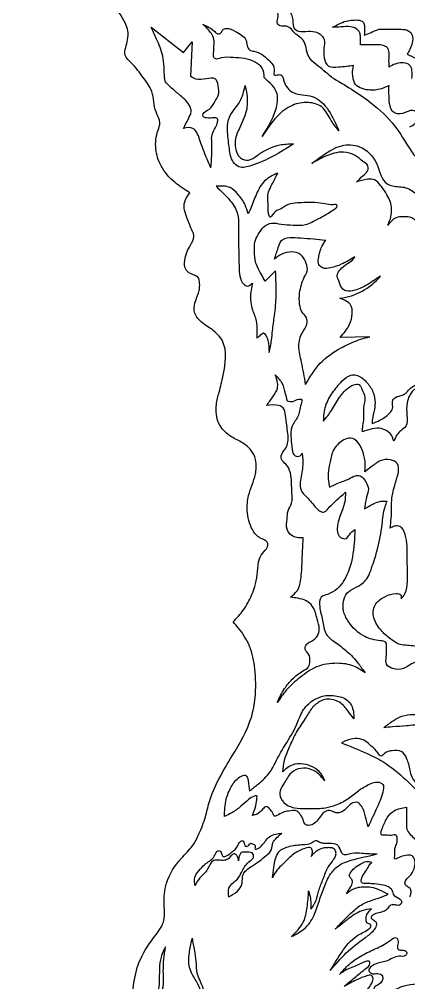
# Model space of a CAD drawing. Header units: feet. Extents: x 5.6 to 15.8, y -20.6 to -3.4.
# Drawn here: x 5.59 to 8.28, y -17.06 to -10.42 of the extents above; entities that cross this region are included whole.
import ezdxf

# ---------------------------------------------------------------- set-up
doc = ezdxf.new("R2010")
doc.units = ezdxf.units.FT
doc.header["$MEASUREMENT"] = 0

msp = doc.modelspace()

# ---------------------------------------------------------------- linework, layer by layer
for points in [[(6.5013, -10.4709), (6.7252, -10.6465), (6.7843, -10.5724), (6.7723, -10.8095)], [(7.3608, -12.1527), (7.2884, -12.2231)], [(8.0107, -12.6059), (7.8065, -12.6109)]]:
    msp.add_lwpolyline(points)
msp.add_arc((7.7534, -11.9133), 0.4304, 276.8081, 320.36666)
for points, knots in [([(6.4463, -10.8189), (6.4215, -10.7839), (6.3842, -10.7312), (6.3119, -10.6724), (6.3259, -10.6096), (6.3421, -10.5568), (6.3456, -10.4986), (6.3086, -10.402), (6.2424, -10.3183), (6.1605, -10.2475), (6.1576, -10.1871), (6.1244, -10.1612), (6.0938, -10.1208), (6.1194, -10.1021), (6.1052, -10.0737), (6.075, -10.071), (6.0541, -10.0353), (6.0778, -10.0143), (6.1069, -10.0215), (6.0894, -10.0044), (6.0776, -9.9893), (6.0522, -9.9696), (6.0427, -9.9221), (6.1086, -9.9311), (6.0201, -9.9111), (6.0084, -9.8803), (5.9944, -9.8568), (6.02, -9.8393), (6.0365, -9.8392), (6.0665, -9.8421), (6.0274, -9.8201), (6.0081, -9.8032), (5.9733, -9.773), (5.9611, -9.7364), (5.9795, -9.7064), (5.9997, -9.7051), (6.0202, -9.7133), (5.9873, -9.694), (5.9668, -9.6854), (5.9303, -9.6595), (5.9067, -9.6137), (5.9164, -9.5415), (5.8915, -9.4379), (5.8804, -9.306), (5.8166, -9.1841), (5.7809, -9.0403), (5.7178, -8.8813), (5.6646, -8.6889), (5.634, -8.4927), (5.5861, -8.3), (5.5995, -8.1335), (5.5943, -7.9784), (5.6387, -7.9033), (5.6628, -7.8625)], [0, 0, 0, 0, 0.131686, 0.198105, 0.25162, 0.306594, 0.36883, 0.420365, 0.612594, 0.689664, 0.727752, 0.779363, 0.822557, 0.837375, 0.8594, 0.895252, 0.925069, 0.957978, 0.971322, 0.98081, 1.009123, 1.040628, 1.079144, 1.101432, 1.167076, 1.188574, 1.213235, 1.232157, 1.264296, 1.276175, 1.294731, 1.343571, 1.387307, 1.421727, 1.451822, 1.475663, 1.482717, 1.502102, 1.534027, 1.581625, 1.620437, 1.685115, 1.791528, 1.939592, 2.077024, 2.198299, 2.382856, 2.589756, 2.795119, 2.979618, 3.179423, 3.295745, 3.434776, 3.434776, 3.434776, 3.434776]), ([(7.746, -10.8152), (7.7122, -10.7864), (7.6605, -10.7423), (7.5839, -10.6831), (7.5741, -10.6167), (7.5554, -10.5523), (7.4908, -10.5226), (7.4535, -10.4529), (7.3932, -10.4713), (7.3644, -10.4357), (7.3858, -10.3954), (7.3691, -10.3434), (7.3318, -10.3144), (7.3067, -10.3006), (7.2979, -10.2957)], [0, 0, 0, 0, 0.1353405, 0.2066562, 0.2761867, 0.3304832, 0.3971218, 0.4804773, 0.5270645, 0.5543119, 0.5960869, 0.6481729, 0.7038746, 0.7341542, 0.7341542, 0.7341542, 0.7341542]), ([(7.2979, -10.2957), (7.3173, -10.3017), (7.3496, -10.3116), (7.3958, -10.3049), (7.4378, -10.3238), (7.4684, -10.373), (7.4829, -10.4257), (7.4803, -10.4815), (7.5246, -10.5043), (7.5752, -10.4998), (7.6271, -10.498), (7.6732, -10.5182), (7.7048, -10.5595), (7.6928, -10.619), (7.691, -10.6798), (7.719, -10.7539), (7.7921, -10.745), (7.8474, -10.7413), (7.8818, -10.7358), (7.8981, -10.7332)], [0, 0, 0, 0, 0.0601005, 0.1000192, 0.1364386, 0.1909803, 0.2665331, 0.3028059, 0.3448419, 0.3933703, 0.4576097, 0.4964038, 0.5412542, 0.6008352, 0.6664736, 0.7315227, 0.8005044, 0.8553054, 0.9043226, 0.9043226, 0.9043226, 0.9043226]), ([(7.7535, -10.4718), (7.7677, -10.4647), (7.7986, -10.4493), (7.8437, -10.427), (7.893, -10.4231), (7.9316, -10.4199), (7.9673, -10.4304), (7.977, -10.465), (7.9742, -10.4955), (7.9734, -10.5175), (7.9732, -10.5257)], [0, 0, 0, 0, 0.0477367, 0.1038089, 0.1489597, 0.1936972, 0.222398, 0.2497561, 0.2914096, 0.3158133, 0.3158133, 0.3158133, 0.3158133]), ([(6.5933, -10.8225), (6.5927, -10.7713), (6.5918, -10.6779), (6.5448, -10.5629), (6.5142, -10.4981), (6.5013, -10.4709)], [0, 0, 0, 0, 0.1523027, 0.2774254, 0.3677139, 0.3677139, 0.3677139, 0.3677139]), ([(7.2821, -10.819), (7.2809, -10.7955), (7.2787, -10.7492), (7.2155, -10.7077), (7.1467, -10.6828), (7.0651, -10.6837), (7.0008, -10.6731), (6.9497, -10.6972), (6.9303, -10.6744), (6.9335, -10.6426), (6.9352, -10.6021), (6.939, -10.555), (6.9117, -10.5011), (6.8804, -10.4715), (6.8592, -10.4516)], [0, 0, 0, 0, 0.0665215, 0.1314401, 0.2079791, 0.287548, 0.3699262, 0.4122979, 0.422969, 0.4532245, 0.5014868, 0.5486622, 0.5904429, 0.6772731, 0.6772731, 0.6772731, 0.6772731]), ([(6.8592, -10.4516), (6.8878, -10.4645), (6.9248, -10.4813), (6.9592, -10.5228), (6.9874, -10.5125), (6.9927, -10.4857), (7.036, -10.4739), (7.0899, -10.505), (7.1579, -10.539), (7.1631, -10.5959), (7.1767, -10.6343), (7.2446, -10.6383), (7.3055, -10.6886), (7.3599, -10.7457), (7.344, -10.8077), (7.3785, -10.7965), (7.4036, -10.8005), (7.4101, -10.8158), (7.4133, -10.8233)], [0, 0, 0, 0, 0.0955786, 0.123405, 0.1442428, 0.1697639, 0.1961924, 0.2618712, 0.354839, 0.3951839, 0.4309294, 0.4616724, 0.5812189, 0.6616994, 0.6908632, 0.7170349, 0.7407092, 0.763462, 0.763462, 0.763462, 0.763462]), ([(7.9467, -10.5927), (7.947, -10.5759), (7.9475, -10.5485), (7.9447, -10.5074), (7.918, -10.478), (7.8707, -10.4644), (7.8152, -10.4707), (7.7735, -10.4715), (7.7535, -10.4718)], [0, 0, 0, 0, 0.050797, 0.0826988, 0.1201776, 0.1610094, 0.22609, 0.2861133, 0.2861133, 0.2861133, 0.2861133]), ([(7.9732, -10.5257), (7.9893, -10.5201), (8.0217, -10.509), (8.0611, -10.4857), (8.1082, -10.4832), (8.1604, -10.4857), (8.2203, -10.4852), (8.2779, -10.4886), (8.3114, -10.5295), (8.306, -10.5785), (8.2903, -10.622), (8.2754, -10.647), (8.269, -10.6577)], [0, 0, 0, 0, 0.0511672, 0.1030952, 0.1337499, 0.1906976, 0.2598448, 0.31708, 0.3524747, 0.4051934, 0.4549315, 0.4921862, 0.4921862, 0.4921862, 0.4921862]), ([(8.1461, -10.7465), (8.1447, -10.7268), (8.1416, -10.6838), (8.1502, -10.616), (8.0893, -10.5903), (8.036, -10.5933), (7.9836, -10.5927), (7.9562, -10.5927), (7.9467, -10.5927)], [0, 0, 0, 0, 0.0613492, 0.1343429, 0.1675341, 0.2419312, 0.2958195, 0.3242889, 0.3242889, 0.3242889, 0.3242889]), ([(8.269, -10.6577), (8.2893, -10.6662), (8.3319, -10.6839), (8.3824, -10.7301), (8.3848, -10.791), (8.3674, -10.8179), (8.3592, -10.8306)], [0, 0, 0, 0, 0.066216, 0.1392239, 0.1892771, 0.2340187, 0.2340187, 0.2340187, 0.2340187]), ([(7.8974, -10.8275), (7.8954, -10.8162), (7.8899, -10.7849), (7.8949, -10.7533), (7.8981, -10.7332)], [0, 0, 0, 0, 0.03423457, 0.09485625, 0.09485625, 0.09485625, 0.09485625]), ([(8.3016, -10.8247), (8.3035, -10.8066), (8.3068, -10.7751), (8.2909, -10.726), (8.243, -10.7138), (8.1978, -10.7201), (8.1649, -10.7336), (8.1491, -10.7444), (8.1461, -10.7465)], [0, 0, 0, 0, 0.0548701, 0.0958292, 0.1402144, 0.1872604, 0.2337152, 0.2447103, 0.2447103, 0.2447103, 0.2447103]), ([(6.769, -11.614), (6.7335, -11.5912), (6.656, -11.5416), (6.5657, -11.4399), (6.5251, -11.3082), (6.5368, -11.2065), (6.5733, -11.1216), (6.5163, -11.0375), (6.524, -10.9197), (6.4701, -10.8498), (6.4463, -10.8189)], [0, 0, 0, 0, 0.1266206, 0.2756825, 0.3972194, 0.5274006, 0.5796772, 0.6591075, 0.8024629, 0.9162271, 0.9162271, 0.9162271, 0.9162271]), ([(6.7252, -11.1691), (6.736, -11.147), (6.7545, -11.1096), (6.7843, -11.0561), (6.761, -10.9879), (6.699, -10.9415), (6.6437, -10.8912), (6.602, -10.8566), (6.5956, -10.8314), (6.5933, -10.8225)], [0, 0, 0, 0, 0.0746887, 0.1270567, 0.1736437, 0.2748104, 0.3527665, 0.4027449, 0.4296459, 0.4296459, 0.4296459, 0.4296459]), ([(6.9143, -11.4418), (6.9187, -11.3833), (6.9243, -11.3075), (6.9167, -11.2108), (6.9454, -11.1668), (6.9613, -11.1329), (6.9626, -11.0939), (6.9229, -11.0971), (6.8965, -11.1002), (6.8577, -11.0924), (6.8603, -11.0535), (6.9168, -11.0425), (6.9362, -10.9872), (6.9739, -10.9373), (6.9678, -10.8824), (6.9496, -10.8146), (6.8764, -10.829), (6.8181, -10.8388), (6.7849, -10.8176), (6.7723, -10.8095)], [0, 0, 0, 0, 0.1770654, 0.2292789, 0.2837375, 0.3251701, 0.3520817, 0.3716419, 0.4238674, 0.4495416, 0.4669327, 0.5203631, 0.5887696, 0.6325654, 0.7022722, 0.7502405, 0.8137511, 0.8844251, 0.9279679, 0.9279679, 0.9279679, 0.9279679]), ([(7.2691, -11.2245), (7.3056, -11.1664), (7.3612, -11.0781), (7.3879, -10.9138), (7.3205, -10.8535), (7.2821, -10.819)], [0, 0, 0, 0, 0.2070572, 0.3149708, 0.4587149, 0.4587149, 0.4587149, 0.4587149]), ([(7.4133, -10.8233), (7.4152, -10.8315), (7.4241, -10.8715), (7.486, -10.948), (7.6269, -10.9285), (7.7381, -11.0454), (7.7771, -11.1384), (7.7972, -11.1863)], [0, 0, 0, 0, 0.0252079, 0.1233954, 0.2572944, 0.40591, 0.5628045, 0.5628045, 0.5628045, 0.5628045]), ([(7.746, -10.8152), (7.8393, -10.8704), (7.9981, -10.9643), (8.1858, -11.1386), (8.27, -11.2881), (8.3465, -11.3992), (8.4198, -11.4067), (8.4551, -11.4064), (8.4631, -11.4063)], [0, 0, 0, 0, 0.3254516, 0.5538584, 0.7520271, 0.8506085, 0.9329851, 0.957219, 0.957219, 0.957219, 0.957219]), ([(8.1439, -10.8736), (8.1263, -10.8821), (8.0814, -10.9036), (7.9978, -10.9117), (7.9104, -10.8822), (7.8996, -10.837), (7.8974, -10.8275)], [0, 0, 0, 0, 0.0581776, 0.1476761, 0.2550252, 0.2837934, 0.2837934, 0.2837934, 0.2837934]), ([(7.4855, -11.2756), (7.4386, -11.3059), (7.3457, -11.366), (7.2229, -11.4184), (7.1156, -11.449), (7.0529, -11.3919), (7.0406, -11.3022), (7.0283, -11.2067), (7.0266, -11.0847), (7.1212, -10.9984), (7.1417, -10.9118), (7.1508, -10.8736)], [0, 0, 0, 0, 0.165879, 0.328759, 0.415416, 0.466419, 0.560586, 0.676175, 0.762593, 0.910426, 1.026718, 1.026718, 1.026718, 1.026718]), ([(7.1508, -10.8736), (7.1551, -10.8941), (7.1664, -10.9468), (7.1675, -11.0489), (7.1199, -11.1499), (7.0758, -11.244), (7.0841, -11.3245), (7.1212, -11.3899), (7.1968, -11.39), (7.2468, -11.3407), (7.3151, -11.3082), (7.3944, -11.2769), (7.4531, -11.2761), (7.4855, -11.2756)], [0, 0, 0, 0, 0.063036, 0.1617047, 0.2986083, 0.3948355, 0.4650918, 0.5378793, 0.5934602, 0.663341, 0.7415592, 0.819947, 0.9161817, 0.9161817, 0.9161817, 0.9161817]), ([(8.2882, -11.1594), (8.3, -11.1523), (8.3229, -11.1385), (8.3516, -11.1069), (8.3454, -11.0632), (8.296, -11.0329), (8.2442, -11.0765), (8.1703, -11.0681), (8.147, -11.0074), (8.1429, -10.9457), (8.1436, -10.8984), (8.1439, -10.8736)], [0, 0, 0, 0, 0.041502, 0.0808223, 0.1196971, 0.1569969, 0.2308999, 0.2965706, 0.3431265, 0.4103367, 0.4845427, 0.4845427, 0.4845427, 0.4845427]), ([(7.7972, -11.1863), (7.7787, -11.1631), (7.7369, -11.1107), (7.6942, -11.0127), (7.5813, -10.9827), (7.467, -11.0035), (7.3552, -11.0924), (7.3002, -11.1768), (7.2691, -11.2245)], [0, 0, 0, 0, 0.0895029, 0.2026458, 0.2991709, 0.4117533, 0.5427866, 0.7133089, 0.7133089, 0.7133089, 0.7133089]), ([(6.9143, -11.4418), (6.8999, -11.4093), (6.8714, -11.345), (6.8421, -11.2619), (6.8213, -11.2013), (6.7861, -11.1573), (6.7488, -11.1645), (6.7252, -11.1691)], [0, 0, 0, 0, 0.1066393, 0.2110203, 0.2631999, 0.3007992, 0.3662317, 0.3662317, 0.3662317, 0.3662317]), ([(7.611, -11.4117), (7.6568, -11.3766), (7.721, -11.3275), (7.8324, -11.2774), (7.9612, -11.2842), (8.074, -11.3989), (8.0908, -11.5409), (8.1853, -11.5736), (8.262, -11.568), (8.3742, -11.643), (8.3703, -11.7954), (8.4836, -11.8293), (8.5686, -11.8366), (8.6351, -11.7574), (8.6899, -11.7113), (8.7203, -11.6858)], [0, 0, 0, 0, 0.172325, 0.241623, 0.363333, 0.531432, 0.688179, 0.727184, 0.818263, 0.915509, 1.094825, 1.178948, 1.24144, 1.339006, 1.460636, 1.460636, 1.460636, 1.460636]), ([(7.9205, -11.5388), (7.9344, -11.5244), (7.9607, -11.497), (8.0036, -11.4645), (7.9987, -11.4166), (7.9543, -11.3932), (7.91, -11.3473), (7.8359, -11.3277), (7.73, -11.3436), (7.661, -11.3831), (7.611, -11.4117)], [0, 0, 0, 0, 0.0611134, 0.1163263, 0.1461997, 0.1876744, 0.2559001, 0.338546, 0.4036462, 0.5739516, 0.5739516, 0.5739516, 0.5739516]), ([(7.3758, -11.4774), (7.3431, -11.4926), (7.2777, -11.5232), (7.2256, -11.621), (7.1985, -11.7008), (7.1781, -11.7465), (7.1723, -11.7596)], [0, 0, 0, 0, 0.1054951, 0.2110344, 0.3179428, 0.3609166, 0.3609166, 0.3609166, 0.3609166]), ([(7.2884, -12.2231), (7.2802, -12.2077), (7.2618, -12.1733), (7.2327, -12.1266), (7.2154, -12.0652), (7.2129, -12.0044), (7.2168, -11.9386), (7.2484, -11.8909), (7.2774, -11.8433), (7.335, -11.814), (7.4041, -11.8351), (7.4822, -11.8341), (7.5569, -11.842), (7.6239, -11.8091), (7.6901, -11.7763), (7.7461, -11.7399), (7.783, -11.7167), (7.788, -11.6929), (7.7418, -11.6981), (7.7006, -11.6887), (7.6138, -11.6773), (7.5308, -11.682), (7.4463, -11.6877), (7.3949, -11.7287), (7.3525, -11.7395), (7.3243, -11.7926), (7.315, -11.7645), (7.307, -11.7434), (7.3139, -11.6943), (7.2991, -11.6397), (7.3231, -11.579), (7.35, -11.5304), (7.3674, -11.4948), (7.3758, -11.4774)], [0, 0, 0, 0, 0.052269, 0.117216, 0.163841, 0.241702, 0.300046, 0.356454, 0.410031, 0.466444, 0.534049, 0.617238, 0.703567, 0.750821, 0.837741, 0.925017, 0.955126, 0.962303, 0.989078, 1.046679, 1.118209, 1.237282, 1.302102, 1.366818, 1.419212, 1.456277, 1.465808, 1.494143, 1.528525, 1.608522, 1.658002, 1.718513, 1.776488, 1.776488, 1.776488, 1.776488]), ([(8.1363, -11.8359), (8.1444, -11.8168), (8.1662, -11.7657), (8.1626, -11.688), (8.1259, -11.6184), (8.0918, -11.5678), (8.0487, -11.5192), (7.9843, -11.5185), (7.9449, -11.531), (7.9205, -11.5388)], [0, 0, 0, 0, 0.0621077, 0.1660793, 0.2183851, 0.2960364, 0.352949, 0.400309, 0.4776164, 0.4776164, 0.4776164, 0.4776164]), ([(7.0677, -14.5726), (7.0928, -14.5459), (7.1444, -14.4909), (7.2075, -14.3743), (7.2389, -14.254), (7.24, -14.1455), (7.2765, -14.0898), (7.3132, -14.0554), (7.3006, -14.0089), (7.2425, -13.9968), (7.1852, -13.9224), (7.1598, -13.8161), (7.1712, -13.6832), (7.2185, -13.5905), (7.2291, -13.5046), (7.2245, -13.4468), (7.1938, -13.3836), (7.1319, -13.333), (7.047, -13.2968), (6.9748, -13.2313), (6.9489, -13.1457), (6.9496, -13.067), (6.9749, -12.9769), (7.008, -12.8366), (7.0353, -12.6635), (6.9253, -12.5517), (6.8393, -12.5083), (6.775, -12.4059), (6.8333, -12.3167), (6.8382, -12.2413), (6.8303, -12.1844), (6.7746, -12.1769), (6.7314, -12.1389), (6.7302, -12.0595), (6.7614, -11.9893), (6.8057, -11.923), (6.779, -11.8586), (6.746, -11.7871), (6.7156, -11.6863), (6.7544, -11.6339), (6.769, -11.614)], [0, 0, 0, 0, 0.109862, 0.225299, 0.39297, 0.481752, 0.538803, 0.593286, 0.61459, 0.669093, 0.748435, 0.884878, 0.988062, 1.142887, 1.189931, 1.246262, 1.314792, 1.394272, 1.479617, 1.592817, 1.671405, 1.740534, 1.826664, 1.949484, 2.183784, 2.289645, 2.393959, 2.475092, 2.615573, 2.666157, 2.708764, 2.76729, 2.810397, 2.872505, 2.984258, 3.048798, 3.089606, 3.18088, 3.297933, 3.369092, 3.369092, 3.369092, 3.369092]), ([(7.1723, -11.7596), (7.1658, -11.738), (7.1507, -11.6878), (7.1068, -11.6267), (7.0431, -11.5633), (6.9845, -11.5668), (6.9503, -11.5688)], [0, 0, 0, 0, 0.0671953, 0.1560761, 0.225427, 0.322685, 0.322685, 0.322685, 0.322685]), ([(6.9503, -11.5688), (6.9833, -11.5997), (7.0417, -11.6545), (7.1057, -11.7486), (7.103, -11.9095), (7.1085, -12.0636), (7.1101, -12.2221), (7.1629, -12.2608), (7.1859, -12.2502), (7.1961, -12.2409), (7.2015, -12.2359)], [0, 0, 0, 0, 0.1365813, 0.2415383, 0.3263909, 0.6062627, 0.732219, 0.7594589, 0.7790568, 0.8014627, 0.8014627, 0.8014627, 0.8014627]), ([(8.4283, -11.9937), (8.4237, -11.9721), (8.4115, -11.9158), (8.3606, -11.8513), (8.3116, -11.7786), (8.2458, -11.7777), (8.1823, -11.7809), (8.1537, -11.8151), (8.1363, -11.8359)], [0, 0, 0, 0, 0.0654579, 0.1703953, 0.2480606, 0.3067681, 0.356169, 0.4328738, 0.4328738, 0.4328738, 0.4328738]), ([(7.3534, -12.0709), (7.3615, -12.045), (7.3746, -12.0033), (7.405, -11.9108), (7.5229, -11.926), (7.6198, -11.9297), (7.6781, -11.9363), (7.7069, -11.9396)], [0, 0, 0, 0, 0.0830508, 0.1342794, 0.2693138, 0.3574959, 0.4432828, 0.4432828, 0.4432828, 0.4432828]), ([(7.9091, -12.0539), (7.8782, -12.0731), (7.825, -12.1061), (7.7497, -12.1297), (7.6904, -12.1409), (7.6536, -12.1076), (7.6568, -12.0498), (7.673, -11.9924), (7.6977, -11.9539), (7.7069, -11.9396)], [0, 0, 0, 0, 0.1080653, 0.1858234, 0.2410702, 0.2751012, 0.3179811, 0.4037071, 0.4544068, 0.4544068, 0.4544068, 0.4544068]), ([(7.5683, -12.936), (7.5598, -12.8845), (7.5451, -12.7961), (7.5126, -12.6761), (7.5356, -12.5826), (7.5819, -12.5284), (7.5784, -12.4708), (7.5393, -12.4373), (7.5225, -12.3758), (7.5244, -12.2923), (7.5479, -12.2115), (7.5897, -12.1418), (7.567, -12.0854), (7.5262, -12.0124), (7.4181, -12.019), (7.369, -12.0584), (7.3534, -12.0709)], [0, 0, 0, 0, 0.15717, 0.269506, 0.367566, 0.432392, 0.475471, 0.524143, 0.579018, 0.660038, 0.772094, 0.833232, 0.887046, 0.943625, 1.074357, 1.134917, 1.134917, 1.134917, 1.134917]), ([(8.0848, -12.1878), (8.0545, -12.2085), (7.9986, -12.2467), (7.9207, -12.2855), (7.8549, -12.298), (7.8104, -12.2682), (7.8001, -12.2248), (7.7793, -12.1789), (7.8116, -12.1349), (7.8516, -12.1034), (7.8933, -12.0802), (7.9058, -12.0595), (7.9091, -12.0539)], [0, 0, 0, 0, 0.1095075, 0.202403, 0.2639823, 0.2960985, 0.3518797, 0.3950641, 0.4349345, 0.5000505, 0.5527824, 0.5720461, 0.5720461, 0.5720461, 0.5720461]), ([(7.3155, -12.7155), (7.3223, -12.6874), (7.334, -12.6381), (7.3397, -12.5518), (7.3554, -12.4497), (7.3671, -12.3401), (7.3642, -12.2375), (7.3619, -12.181), (7.3608, -12.1527)], [0, 0, 0, 0, 0.086633, 0.1516972, 0.2589866, 0.3965955, 0.4814656, 0.5663916, 0.5663916, 0.5663916, 0.5663916]), ([(7.2015, -12.2359), (7.1959, -12.2622), (7.1828, -12.3232), (7.1939, -12.4142), (7.2321, -12.4909), (7.232, -12.5582), (7.232, -12.5972), (7.232, -12.6145)], [0, 0, 0, 0, 0.080367, 0.1865442, 0.2675126, 0.3328364, 0.3849796, 0.3849796, 0.3849796, 0.3849796]), ([(7.8065, -12.6109), (7.8315, -12.5819), (7.8726, -12.5342), (7.8937, -12.4522), (7.8878, -12.3816), (7.8405, -12.3555), (7.8153, -12.3451), (7.8044, -12.3406)], [0, 0, 0, 0, 0.1123685, 0.1850044, 0.254042, 0.3006717, 0.3365277, 0.3365277, 0.3365277, 0.3365277]), ([(7.232, -12.6145), (7.239, -12.6097), (7.2538, -12.5997), (7.2743, -12.5721), (7.2975, -12.5992), (7.3142, -12.6424), (7.315, -12.6866), (7.3155, -12.7155)], [0, 0, 0, 0, 0.027435, 0.0574894, 0.0729019, 0.1177043, 0.2023673, 0.2023673, 0.2023673, 0.2023673]), ([(7.5683, -12.936), (7.5986, -12.8838), (7.6582, -12.7812), (7.7837, -12.6971), (7.8994, -12.637), (7.9697, -12.6173), (8.0107, -12.6059)], [0, 0, 0, 0, 0.1787679, 0.3513902, 0.4427373, 0.5696906, 0.5696906, 0.5696906, 0.5696906]), ([(8.028, -13.2038), (8.0463, -13.1974), (8.0901, -13.1822), (8.1361, -13.1459), (8.1775, -13.1006), (8.1601, -13.056), (8.1912, -13.0145), (8.2547, -13.0147), (8.2881, -12.9516), (8.3582, -12.9289), (8.3596, -12.8655), (8.3683, -12.814), (8.4028, -12.7613), (8.467, -12.7551), (8.4997, -12.698), (8.4847, -12.6433), (8.5209, -12.5845), (8.6087, -12.5626), (8.7219, -12.5671), (8.8318, -12.6022), (8.8849, -12.6466), (8.9018, -12.6607)], [0, 0, 0, 0, 0.057627, 0.13787, 0.178292, 0.226413, 0.260919, 0.31591, 0.396426, 0.453184, 0.512198, 0.562801, 0.614898, 0.686092, 0.737002, 0.789133, 0.847838, 0.920639, 1.047756, 1.188667, 1.254471, 1.254471, 1.254471, 1.254471]), ([(7.2988, -13.081), (7.3132, -13.0609), (7.3405, -13.0229), (7.376, -12.9718), (7.3763, -12.9166), (7.3654, -12.8872), (7.3589, -12.8695)], [0, 0, 0, 0, 0.07485, 0.1417493, 0.179147, 0.2353501, 0.2353501, 0.2353501, 0.2353501]), ([(7.3589, -12.8695), (7.3766, -12.8881), (7.4114, -12.9247), (7.4253, -12.9913), (7.4357, -13.0309), (7.44, -13.0471)], [0, 0, 0, 0, 0.075436, 0.148353, 0.198727, 0.198727, 0.198727, 0.198727]), ([(7.6922, -13.1891), (7.6942, -13.1527), (7.6981, -13.0821), (7.7532, -12.9894), (7.8099, -12.9178), (7.8678, -12.8682), (7.9346, -12.8688), (7.9884, -12.9134), (8.0329, -12.9745), (8.0503, -13.0435), (8.0451, -13.1098), (8.0287, -13.1618), (8.0281, -13.194), (8.028, -13.2038)], [0, 0, 0, 0, 0.1079435, 0.2090033, 0.3144673, 0.3879178, 0.4227, 0.5057946, 0.5836766, 0.64852, 0.714141, 0.7809914, 0.8104291, 0.8104291, 0.8104291, 0.8104291]), ([(7.6922, -13.1891), (7.7112, -13.1646), (7.7522, -13.112), (7.7947, -13.0295), (7.8474, -12.9675), (7.8925, -12.9373), (7.9424, -12.9287), (7.9591, -12.9772), (7.9873, -13.0266), (7.9598, -13.1007), (7.9737, -13.1709), (7.9591, -13.225), (7.9586, -13.2519), (7.9584, -13.2613)], [0, 0, 0, 0, 0.0927991, 0.1996584, 0.2782792, 0.3310384, 0.3671831, 0.4050229, 0.4633856, 0.537498, 0.6217099, 0.6744554, 0.7025579, 0.7025579, 0.7025579, 0.7025579]), ([(8.5138, -12.9534), (8.4928, -12.9531), (8.4467, -12.9523), (8.386, -12.952), (8.3211, -12.9592), (8.2836, -13.007), (8.2635, -13.0724), (8.2663, -13.1414), (8.2745, -13.22), (8.2268, -13.2506), (8.1954, -13.2829), (8.1837, -13.3101), (8.1766, -13.3268)], [0, 0, 0, 0, 0.0629649, 0.1378924, 0.1843292, 0.2515222, 0.3035201, 0.3877427, 0.464135, 0.5115257, 0.5456311, 0.5992132, 0.5992132, 0.5992132, 0.5992132]), ([(7.5517, -13.9932), (7.537, -13.993), (7.5088, -13.9925), (7.4646, -13.9776), (7.4293, -13.9291), (7.4435, -13.868), (7.4405, -13.8049), (7.4808, -13.7515), (7.4684, -13.6591), (7.4754, -13.5675), (7.4426, -13.4873), (7.3903, -13.4549), (7.4057, -13.4037), (7.4355, -13.3735), (7.4536, -13.3076), (7.4388, -13.2308), (7.4298, -13.155), (7.4237, -13.0973), (7.3669, -13.0712), (7.327, -13.0769), (7.2988, -13.081)], [0, 0, 0, 0, 0.04403, 0.084417, 0.136053, 0.206065, 0.263248, 0.321711, 0.39279, 0.530572, 0.597404, 0.644019, 0.692994, 0.728956, 0.772904, 0.889588, 0.956979, 1.010525, 1.045152, 1.129626, 1.129626, 1.129626, 1.129626]), ([(7.44, -13.0471), (7.454, -13.0511), (7.4835, -13.0595), (7.5098, -13.0339), (7.5471, -13.0359), (7.5269, -13.0966), (7.5272, -13.1543), (7.4627, -13.2224), (7.4675, -13.3069), (7.4726, -13.3715), (7.4838, -13.432), (7.5311, -13.4334), (7.5403, -13.4151), (7.5439, -13.4079)], [0, 0, 0, 0, 0.0408623, 0.0856301, 0.1013567, 0.1335646, 0.2234809, 0.2998972, 0.3874275, 0.4604802, 0.5088336, 0.5441685, 0.5672316, 0.5672316, 0.5672316, 0.5672316]), ([(8.1766, -13.3268), (8.1725, -13.3123), (8.1629, -13.2785), (8.1179, -13.2441), (8.0567, -13.2325), (8.0042, -13.2477), (7.9705, -13.2577), (7.9584, -13.2613)], [0, 0, 0, 0, 0.0444386, 0.1033423, 0.1579114, 0.2261229, 0.2639349, 0.2639349, 0.2639349, 0.2639349]), ([(7.978, -13.5368), (7.9797, -13.512), (7.9832, -13.4605), (7.9611, -13.3888), (7.932, -13.3289), (7.8796, -13.2986), (7.8111, -13.3222), (7.7503, -13.3845), (7.737, -13.4731), (7.7214, -13.5413), (7.7244, -13.5975), (7.7307, -13.6296), (7.7335, -13.644)], [0, 0, 0, 0, 0.0739803, 0.1534808, 0.2223876, 0.2697254, 0.3188942, 0.4262104, 0.5134159, 0.5820692, 0.6360364, 0.680253, 0.680253, 0.680253, 0.680253]), ([(7.5439, -13.4079), (7.5456, -13.4217), (7.5515, -13.4707), (7.5454, -13.5399), (7.5293, -13.609), (7.5312, -13.6747), (7.5941, -13.7258), (7.6332, -13.7808), (7.6736, -13.8167), (7.7083, -13.815), (7.7276, -13.782), (7.7664, -13.75), (7.8034, -13.7128), (7.8319, -13.6884), (7.8431, -13.6788)], [0, 0, 0, 0, 0.0417444, 0.147913, 0.2047625, 0.2569429, 0.3336849, 0.4298015, 0.4681916, 0.4848779, 0.52682, 0.5702334, 0.6386912, 0.6829338, 0.6829338, 0.6829338, 0.6829338]), ([(8.1522, -13.9266), (8.157, -13.8811), (8.1643, -13.8116), (8.1608, -13.7263), (8.1733, -13.6693), (8.1882, -13.6097), (8.2108, -13.5506), (8.2128, -13.4767), (8.1484, -13.4473), (8.0784, -13.4569), (8.0257, -13.5005), (7.9916, -13.5264), (7.978, -13.5368)], [0, 0, 0, 0, 0.13723, 0.209854, 0.254195, 0.3117183, 0.3927348, 0.4504558, 0.5062301, 0.5772159, 0.6545356, 0.706214, 0.706214, 0.706214, 0.706214]), ([(7.7335, -13.644), (7.7526, -13.6338), (7.7961, -13.6105), (7.8594, -13.5934), (7.905, -13.5624), (7.9562, -13.5619), (7.9855, -13.6058), (8.0085, -13.6574), (7.986, -13.7143), (7.9787, -13.7602), (7.9751, -13.7884), (7.9744, -13.7937)], [0, 0, 0, 0, 0.0649085, 0.1475182, 0.1948721, 0.2274003, 0.289053, 0.3358463, 0.3923933, 0.4614117, 0.4774482, 0.4774482, 0.4774482, 0.4774482]), ([(7.8431, -13.6788), (7.8426, -13.7012), (7.8414, -13.7563), (7.8082, -13.8288), (7.7844, -13.9061), (7.783, -13.9882), (7.8508, -14.0061), (7.8727, -13.9636), (7.8949, -13.9457), (7.9087, -13.9347)], [0, 0, 0, 0, 0.0667646, 0.1644517, 0.2313168, 0.3208891, 0.3611063, 0.3942847, 0.4479967, 0.4479967, 0.4479967, 0.4479967]), ([(8.5165, -14.9802), (8.4988, -14.9533), (8.4714, -14.9115), (8.4272, -14.8577), (8.3733, -14.8394), (8.3069, -14.8501), (8.2512, -14.9011), (8.1775, -14.9027), (8.116, -14.8704), (8.1284, -14.8071), (8.1247, -14.7627), (8.1302, -14.7065), (8.0547, -14.7002), (7.961, -14.6793), (7.871, -14.5926), (7.8255, -14.5005), (7.8262, -14.4313), (7.8493, -14.3652), (7.9185, -14.335), (7.9956, -14.2868), (8.0301, -14.1816), (8.0721, -14.0556), (8.0963, -13.9175), (8.1059, -13.8042), (8.1257, -13.7527), (8.1306, -13.7399)], [0, 0, 0, 0, 0.096999, 0.150557, 0.204574, 0.258927, 0.34521, 0.41823, 0.471708, 0.522653, 0.585981, 0.622005, 0.662515, 0.772474, 0.930316, 1.008587, 1.074653, 1.134481, 1.205147, 1.290381, 1.39999, 1.521026, 1.693866, 1.818094, 1.85902, 1.85902, 1.85902, 1.85902]), ([(7.9744, -13.7937), (7.9958, -13.7807), (8.0311, -13.7593), (8.0844, -13.7378), (8.1157, -13.7393), (8.1306, -13.7399)], [0, 0, 0, 0, 0.0752726, 0.124359, 0.1685066, 0.1685066, 0.1685066, 0.1685066]), ([(7.9087, -13.9347), (7.9057, -13.9982), (7.9, -14.1191), (7.8489, -14.286), (7.7585, -14.3775), (7.6618, -14.3963), (7.6637, -14.4828), (7.6875, -14.5589), (7.6965, -14.6609), (7.7789, -14.7168), (7.8596, -14.7757), (7.9263, -14.8493), (7.9646, -14.9032), (7.9795, -14.9243)], [0, 0, 0, 0, 0.190699, 0.363095, 0.510716, 0.55923, 0.625675, 0.721281, 0.819994, 0.907057, 1.002941, 1.123859, 1.201383, 1.201383, 1.201383, 1.201383]), ([(8.2268, -14.4132), (8.2365, -14.4021), (8.2671, -14.367), (8.2737, -14.265), (8.2686, -14.1578), (8.2706, -14.0499), (8.2598, -13.9766), (8.2326, -13.9094), (8.182, -13.9098), (8.1619, -13.9212), (8.1522, -13.9266)], [0, 0, 0, 0, 0.0433652, 0.1375948, 0.2886439, 0.3742536, 0.455513, 0.5213948, 0.5573465, 0.5907331, 0.5907331, 0.5907331, 0.5907331]), ([(7.4648, -14.4014), (7.4811, -14.3882), (7.5172, -14.3588), (7.5361, -14.2879), (7.5428, -14.1991), (7.5451, -14.1138), (7.5492, -14.0399), (7.551, -14.0065), (7.5517, -13.9932)], [0, 0, 0, 0, 0.0615456, 0.1368966, 0.209361, 0.3311557, 0.3918374, 0.4315962, 0.4315962, 0.4315962, 0.4315962]), ([(7.3727, -15.1286), (7.3876, -15.0957), (7.4139, -15.0373), (7.4769, -14.9639), (7.5333, -14.9165), (7.5914, -14.8885), (7.6004, -14.8412), (7.5967, -14.7958), (7.5582, -14.7674), (7.5706, -14.7213), (7.6145, -14.7064), (7.653, -14.6739), (7.6685, -14.6139), (7.6431, -14.5458), (7.6294, -14.4699), (7.5722, -14.4213), (7.5172, -14.41), (7.4812, -14.4041), (7.4648, -14.4014)], [0, 0, 0, 0, 0.1078675, 0.1913726, 0.2860565, 0.3327871, 0.370822, 0.421576, 0.4617313, 0.4977192, 0.5378905, 0.5946417, 0.6422963, 0.7127923, 0.8090178, 0.8653684, 0.9252613, 0.9751141, 0.9751141, 0.9751141, 0.9751141]), ([(8.5165, -14.9802), (8.5268, -14.9634), (8.5502, -14.9255), (8.5549, -14.8533), (8.4974, -14.7979), (8.4127, -14.7712), (8.3171, -14.7303), (8.2221, -14.7372), (8.1534, -14.6895), (8.1021, -14.6509), (8.0603, -14.5928), (8.0258, -14.5306), (8.0434, -14.441), (8.1184, -14.3946), (8.1736, -14.3747), (8.2317, -14.3786), (8.2283, -14.4025), (8.2268, -14.4132)], [0, 0, 0, 0, 0.059318, 0.133871, 0.193516, 0.282592, 0.399714, 0.503084, 0.551415, 0.645503, 0.6946, 0.765682, 0.853145, 0.93686, 1.011265, 1.045446, 1.073093, 1.073093, 1.073093, 1.073093]), ([(8.8069, -20.5627), (8.7987, -20.5415), (8.7779, -20.4875), (8.77, -20.3885), (8.8066, -20.2824), (8.8908, -20.232), (8.9949, -20.2434), (8.9844, -20.1398), (9.0622, -20.0806), (9.1447, -20.044), (9.2496, -20.0758), (9.2622, -19.9964), (9.3532, -19.8974), (9.5474, -19.7985), (9.773, -19.7617), (9.9082, -19.626), (10.0372, -19.4877), (10.1354, -19.3224), (10.2145, -19.1819), (10.2137, -19.0938), (10.1807, -18.998), (10.1476, -18.8928), (10.0787, -18.7339), (10.1345, -18.5482), (10.0784, -18.3238), (10.054, -18.0848), (9.9371, -17.8911), (9.8736, -17.7102), (9.8159, -17.5366), (9.8085, -17.3995), (9.7704, -17.2937), (9.6961, -17.2893), (9.5075, -17.2659), (9.2432, -17.2029), (8.9775, -17.2363), (8.7948, -17.1776), (8.648, -17.1253), (8.4873, -17.0541), (8.3274, -17.0674), (8.1768, -17.0932), (8.0904, -17.2001), (8.1054, -17.3064), (8.0145, -17.3698), (7.9596, -17.4612), (7.8616, -17.4565), (7.7964, -17.5331), (7.7263, -17.6102), (7.6319, -17.6493), (7.5895, -17.6992), (7.5908, -17.7494), (7.643, -17.8243), (7.7005, -17.9161), (7.7652, -18.0235), (7.8042, -18.1108), (7.8032, -18.1825), (7.7896, -18.2359), (7.7441, -18.2508), (7.6801, -18.2512), (7.6058, -18.2026), (7.5282, -18.1517), (7.4753, -18.1018), (7.4259, -18.0733), (7.363, -18.0791), (7.2966, -18.0943), (7.2157, -18.1244), (7.141, -18.1038), (7.0488, -18.1015), (6.9886, -18.1413), (6.9075, -18.1502), (6.9097, -18.2092), (6.9183, -18.2608), (6.9692, -18.3051), (7.041, -18.3201), (7.106, -18.3272), (7.158, -18.3212), (7.1962, -18.3496), (7.1619, -18.3941), (7.0938, -18.4368), (6.959, -18.4529), (6.8038, -18.4483), (6.6669, -18.4296), (6.5658, -18.3616), (6.4809, -18.2789), (6.4333, -18.1539), (6.3413, -18.0638), (6.3343, -17.9391), (6.2921, -17.8371), (6.2847, -17.722), (6.2721, -17.5822), (6.2461, -17.4413), (6.3095, -17.3266), (6.3659, -17.2273), (6.3746, -17.0785), (6.4142, -16.9056), (6.5003, -16.768), (6.6017, -16.6511), (6.5876, -16.5123), (6.5985, -16.355), (6.6873, -16.2184), (6.7882, -16.1263), (6.8381, -16.0248), (6.8769, -15.9256), (6.918, -15.7329), (7.0516, -15.5143), (7.1885, -15.2845), (7.2268, -15.0749), (7.2242, -14.9086), (7.1917, -14.7405), (7.1251, -14.6366), (7.0802, -14.5866), (7.0677, -14.5726)], [0, 0, 0, 0, 0.067974, 0.172939, 0.294054, 0.377965, 0.460917, 0.53488, 0.618084, 0.733241, 0.817989, 0.855189, 0.943407, 1.217477, 1.49438, 1.598471, 1.783278, 2.061877, 2.176227, 2.257054, 2.316355, 2.479612, 2.590617, 2.824173, 3.021694, 3.27857, 3.535726, 3.686887, 3.856067, 4.075682, 4.116436, 4.161985, 4.27504, 4.712084, 4.95148, 5.062258, 5.281845, 5.423911, 5.57859, 5.756192, 5.864442, 5.953688, 6.043617, 6.171888, 6.245696, 6.305096, 6.459476, 6.557192, 6.607329, 6.643316, 6.698636, 6.875375, 6.971306, 7.075859, 7.154554, 7.186092, 7.23111, 7.281901, 7.377702, 7.485028, 7.563172, 7.59568, 7.65202, 7.743869, 7.804126, 7.904288, 7.968939, 8.071921, 8.12662, 8.171256, 8.221613, 8.286266, 8.355523, 8.440728, 8.480534, 8.51258, 8.553853, 8.612244, 8.766764, 8.937649, 9.087992, 9.167656, 9.29988, 9.43542, 9.563981, 9.665875, 9.795936, 9.893212, 10.008167, 10.223489, 10.291181, 10.396016, 10.562901, 10.729467, 10.92226, 11.050812, 11.169052, 11.321291, 11.520059, 11.636424, 11.728936, 11.855091, 11.956261, 12.316722, 12.61352, 12.749843, 12.94947, 13.110875, 13.256091, 13.312447, 13.312447, 13.312447, 13.312447]), ([(7.9795, -14.9243), (7.9542, -14.9069), (7.8965, -14.8672), (7.7768, -14.8522), (7.6427, -14.8715), (7.53, -14.9531), (7.4361, -15.034), (7.3922, -15.0995), (7.3727, -15.1286)], [0, 0, 0, 0, 0.0910258, 0.2075717, 0.3517561, 0.4864143, 0.6173712, 0.7219422, 0.7219422, 0.7219422, 0.7219422]), ([(7.1797, -15.7389), (7.1989, -15.7241), (7.2506, -15.6844), (7.3231, -15.619), (7.3715, -15.5152), (7.4335, -15.409), (7.504, -15.3011), (7.5395, -15.1851), (7.6066, -15.1157), (7.6916, -15.0772), (7.7804, -15.0779), (7.8753, -15.1105), (7.9007, -15.1866), (7.9008, -15.2287), (7.9008, -15.2414)], [0, 0, 0, 0, 0.072785, 0.196101, 0.286832, 0.413014, 0.565981, 0.671329, 0.771601, 0.844607, 0.945322, 1.034171, 1.123141, 1.161432, 1.161432, 1.161432, 1.161432]), ([(7.9008, -15.2414), (7.8878, -15.2235), (7.8581, -15.1829), (7.8156, -15.128), (7.7585, -15.1083), (7.7124, -15.1012), (7.6603, -15.1221), (7.6059, -15.1657), (7.5645, -15.2473), (7.4991, -15.3298), (7.4591, -15.4316), (7.4167, -15.5214), (7.4111, -15.5807), (7.4087, -15.607)], [0, 0, 0, 0, 0.0669149, 0.1521361, 0.1992803, 0.2448672, 0.2883733, 0.3630001, 0.4491112, 0.5595918, 0.6769059, 0.7756152, 0.8543847, 0.8543847, 0.8543847, 0.8543847]), ([(8.1072, -15.3024), (8.1283, -15.2861), (8.1677, -15.2556), (8.2352, -15.216), (8.3077, -15.2094), (8.3851, -15.2165), (8.4518, -15.2681), (8.4852, -15.3168), (8.5027, -15.3424)], [0, 0, 0, 0, 0.080314, 0.1498289, 0.2305762, 0.2943452, 0.3784196, 0.4716425, 0.4716425, 0.4716425, 0.4716425]), ([(8.4211, -15.4977), (8.4273, -15.4649), (8.4377, -15.409), (8.4281, -15.3283), (8.3596, -15.2735), (8.2671, -15.293), (8.1796, -15.2942), (8.1278, -15.3001), (8.1072, -15.3024)], [0, 0, 0, 0, 0.100708, 0.1715967, 0.2295094, 0.3403264, 0.4344051, 0.4962707, 0.4962707, 0.4962707, 0.4962707]), ([(8.4107, -15.8243), (8.4147, -15.8056), (8.4237, -15.7633), (8.3689, -15.7235), (8.3321, -15.6832), (8.2985, -15.6432), (8.2873, -15.5826), (8.2742, -15.522), (8.2344, -15.4563), (8.168, -15.4594), (8.1201, -15.467), (8.0891, -15.5088), (8.0594, -15.4622), (8.021, -15.4278), (7.9648, -15.3761), (7.885, -15.3737), (7.8402, -15.3945), (7.8148, -15.4062)], [0, 0, 0, 0, 0.0532683, 0.1202816, 0.1777705, 0.2232955, 0.2724091, 0.358459, 0.4143243, 0.4812694, 0.5345758, 0.5673967, 0.5945692, 0.6635755, 0.7431374, 0.8068709, 0.8901116, 0.8901116, 0.8901116, 0.8901116]), ([(7.8148, -15.4062), (7.873, -15.4287), (7.9706, -15.4664), (8.1251, -15.545), (8.2479, -15.645), (8.3471, -15.7463), (8.3937, -15.8034), (8.4107, -15.8243)], [0, 0, 0, 0, 0.1869653, 0.3139295, 0.5182439, 0.6583007, 0.739099, 0.739099, 0.739099, 0.739099]), ([(7.7016, -15.6691), (7.6881, -15.653), (7.6622, -15.6221), (7.607, -15.5845), (7.5356, -15.575), (7.4583, -15.6101), (7.427, -15.6785), (7.3862, -15.733), (7.3917, -15.7992), (7.4438, -15.8445), (7.5177, -15.8617), (7.6043, -15.8591), (7.695, -15.8598), (7.7878, -15.8341), (7.8682, -15.7914), (7.9389, -15.7289), (8.0052, -15.6918), (8.0601, -15.6718), (8.1094, -15.6877), (8.1021, -15.7639), (8.0601, -15.8546), (8.0214, -15.9389), (7.9996, -15.9863)], [0, 0, 0, 0, 0.0629, 0.120504, 0.196474, 0.268706, 0.357651, 0.415529, 0.467593, 0.539626, 0.605386, 0.6922, 0.799058, 0.875671, 0.978761, 1.069082, 1.157922, 1.203989, 1.245084, 1.283573, 1.404077, 1.55899, 1.55899, 1.55899, 1.55899]), ([(7.7016, -15.6691), (7.694, -15.6519), (7.6766, -15.613), (7.622, -15.5717), (7.5519, -15.5481), (7.4835, -15.5517), (7.437, -15.5801), (7.4174, -15.5988), (7.4087, -15.607)], [0, 0, 0, 0, 0.0556619, 0.126413, 0.1968194, 0.2761017, 0.3213586, 0.3573441, 0.3573441, 0.3573441, 0.3573441]), ([(7.0083, -15.9143), (7.0093, -15.8748), (7.0111, -15.8035), (7.0524, -15.7077), (7.0926, -15.6497), (7.1586, -15.618), (7.1763, -15.6812), (7.1783, -15.7164), (7.1797, -15.7389)], [0, 0, 0, 0, 0.1179948, 0.2126027, 0.3028878, 0.3427657, 0.3839064, 0.4565727, 0.4565727, 0.4565727, 0.4565727]), ([(7.2012, -15.9075), (7.2065, -15.893), (7.2176, -15.8622), (7.2306, -15.8208), (7.2304, -15.793), (7.2366, -15.7672), (7.2008, -15.7766), (7.1702, -15.8014), (7.1202, -15.8471), (7.0657, -15.8871), (7.0252, -15.9063), (7.0083, -15.9143)], [0, 0, 0, 0, 0.0469827, 0.0992899, 0.1229523, 0.1400906, 0.15659, 0.2043824, 0.2742792, 0.3521868, 0.4081745, 0.4081745, 0.4081745, 0.4081745]), ([(7.9996, -15.9863), (7.9942, -15.9628), (7.9832, -15.9148), (7.9657, -15.8561), (7.9297, -15.811), (7.8787, -15.8212), (7.8504, -15.8605), (7.813, -15.8894), (7.7708, -15.8905), (7.7416, -15.8699), (7.6911, -15.877), (7.6605, -15.9354), (7.6116, -15.9832), (7.5578, -15.9699), (7.5542, -15.9339), (7.5349, -15.9058), (7.5065, -15.8668), (7.4556, -15.876), (7.4072, -15.8842), (7.3814, -15.9042), (7.3484, -15.9158), (7.3425, -15.8839), (7.3233, -15.8671), (7.2978, -15.8373), (7.2645, -15.8691), (7.2421, -15.8994), (7.2125, -15.9053), (7.2012, -15.9075)], [0, 0, 0, 0, 0.072219, 0.147285, 0.186185, 0.229444, 0.278468, 0.330587, 0.364891, 0.396608, 0.434017, 0.500282, 0.586125, 0.612566, 0.643997, 0.680765, 0.718158, 0.776779, 0.816472, 0.864729, 0.880709, 0.903396, 0.937541, 0.967693, 0.996628, 1.050338, 1.083811, 1.083811, 1.083811, 1.083811]), ([(8.2893, -16.469), (8.2915, -16.4606), (8.296, -16.4437), (8.2982, -16.4118), (8.2704, -16.4002), (8.2488, -16.3786), (8.2643, -16.3415), (8.3013, -16.3159), (8.3227, -16.2668), (8.3263, -16.2212), (8.3065, -16.1766), (8.2536, -16.1837), (8.2223, -16.1903), (8.1774, -16.2174), (8.1887, -16.1708), (8.1794, -16.1419), (8.1972, -16.1058), (8.2031, -16.0767), (8.1977, -16.0345), (8.1516, -16.0493), (8.1241, -16.0408), (8.0878, -16.0463), (8.0882, -16.0179), (8.1038, -15.9813), (8.1239, -15.9243), (8.1814, -15.8635), (8.2347, -15.8552), (8.2648, -15.8505)], [0, 0, 0, 0, 0.026646, 0.05407, 0.083101, 0.108446, 0.136238, 0.187142, 0.244306, 0.287587, 0.325789, 0.369162, 0.421121, 0.448103, 0.474824, 0.518087, 0.549076, 0.586522, 0.614314, 0.649971, 0.69456, 0.716358, 0.735614, 0.760969, 0.842994, 0.911403, 1.000084, 1.000084, 1.000084, 1.000084]), ([(8.2648, -15.8505), (8.2651, -15.8831), (8.2655, -15.9333), (8.2618, -16.0004), (8.2984, -16.0526), (8.3529, -16.088), (8.3773, -16.1508), (8.3866, -16.2028), (8.3854, -16.252), (8.3733, -16.2932), (8.348, -16.3288), (8.3561, -16.3775), (8.3882, -16.4186), (8.4374, -16.4191), (8.4762, -16.3975), (8.5007, -16.354), (8.5097, -16.3061), (8.5078, -16.2616), (8.5043, -16.236), (8.5029, -16.2264)], [0, 0, 0, 0, 0.0989992, 0.1520249, 0.1941137, 0.2827523, 0.3412471, 0.3891231, 0.4416753, 0.4872196, 0.5160116, 0.5691446, 0.6219286, 0.6570549, 0.7072793, 0.7476134, 0.8029783, 0.8514222, 0.8805904, 0.8805904, 0.8805904, 0.8805904]), ([(6.804, -16.3902), (6.8017, -16.3708), (6.7967, -16.3273), (6.8383, -16.2779), (6.8833, -16.2318), (6.9377, -16.204), (6.9472, -16.1595), (6.976, -16.1431), (6.989, -16.168), (6.9949, -16.1959), (7.0297, -16.1838), (7.0587, -16.159), (7.0987, -16.1296), (7.1075, -16.0907), (7.1396, -16.0757), (7.1441, -16.1026), (7.1534, -16.1251), (7.1768, -16.1154), (7.1846, -16.0953), (7.2037, -16.1037), (7.226, -16.1106), (7.2121, -16.1471), (7.2459, -16.1322), (7.276, -16.1081), (7.3055, -16.0559), (7.3602, -16.0338), (7.3901, -16.0312), (7.4039, -16.03)], [0, 0, 0, 0, 0.0565819, 0.1266682, 0.1791666, 0.2549501, 0.2922985, 0.3098678, 0.3364965, 0.3584363, 0.3833542, 0.4213005, 0.4841923, 0.5191109, 0.5387166, 0.5647701, 0.581283, 0.6034059, 0.6207761, 0.6352188, 0.6568301, 0.6819987, 0.70105, 0.7330735, 0.8143925, 0.8628093, 0.9043554, 0.9043554, 0.9043554, 0.9043554]), ([(7.0377, -16.4694), (7.0588, -16.4574), (7.0961, -16.4362), (7.1308, -16.3892), (7.1311, -16.3476), (7.1349, -16.3084), (7.1662, -16.276), (7.2249, -16.2406), (7.2808, -16.198), (7.3386, -16.148), (7.3372, -16.0947), (7.3694, -16.0592), (7.3924, -16.0397), (7.4039, -16.03)], [0, 0, 0, 0, 0.0728136, 0.1283564, 0.1635528, 0.1959607, 0.2435466, 0.2904122, 0.4026693, 0.4593043, 0.5045985, 0.5503019, 0.5959845, 0.5959845, 0.5959845, 0.5959845]), ([(7.3401, -16.3369), (7.3428, -16.3135), (7.3479, -16.2696), (7.357, -16.2093), (7.3828, -16.1446), (7.4622, -16.1152), (7.5386, -16.1076), (7.6024, -16.1067), (7.6364, -16.0719), (7.6646, -16.0922), (7.6957, -16.101), (7.7349, -16.0968), (7.7887, -16.1006), (7.8062, -16.142), (7.8263, -16.1893), (7.8922, -16.1593), (7.9676, -16.1686), (8.0268, -16.1712), (8.0631, -16.1728)], [0, 0, 0, 0, 0.0704876, 0.1324215, 0.1844071, 0.2694697, 0.3634271, 0.4212253, 0.4558209, 0.4853302, 0.5107581, 0.553383, 0.6049717, 0.6539347, 0.6792979, 0.745242, 0.8128359, 0.9203141, 0.9203141, 0.9203141, 0.9203141]), ([(7.6071, -16.1895), (7.6117, -16.1774), (7.6191, -16.1579), (7.6053, -16.1205), (7.5487, -16.138), (7.4879, -16.1651), (7.4186, -16.2367), (7.3609, -16.2898), (7.343, -16.3303), (7.3401, -16.3369)], [0, 0, 0, 0, 0.0384269, 0.0618451, 0.1002847, 0.1798075, 0.2786484, 0.3896235, 0.4111295, 0.4111295, 0.4111295, 0.4111295]), ([(7.605, -16.5537), (7.6182, -16.5344), (7.6455, -16.4945), (7.6581, -16.4183), (7.691, -16.3427), (7.7165, -16.2683), (7.7554, -16.2213), (7.7779, -16.1869), (7.7796, -16.1548), (7.7594, -16.1295), (7.7278, -16.1293), (7.6959, -16.1297), (7.6623, -16.1408), (7.6309, -16.1604), (7.6149, -16.1799), (7.6071, -16.1895)], [0, 0, 0, 0, 0.0695039, 0.1431319, 0.2273865, 0.317424, 0.3753841, 0.409858, 0.4389732, 0.4656984, 0.4964366, 0.528056, 0.5624205, 0.6006368, 0.6375762, 0.6375762, 0.6375762, 0.6375762]), ([(7.105, -16.2212), (7.1036, -16.2076), (7.1016, -16.1878), (7.078, -16.1685), (7.0536, -16.1812), (7.041, -16.2071), (7.0049, -16.2197), (6.9702, -16.2153), (6.9158, -16.2139), (6.8966, -16.2889), (6.8372, -16.3295), (6.814, -16.3719), (6.804, -16.3902)], [0, 0, 0, 0, 0.0395255, 0.0580439, 0.0797726, 0.1097305, 0.1429532, 0.184008, 0.2184549, 0.2906452, 0.3717185, 0.4333824, 0.4333824, 0.4333824, 0.4333824]), ([(7.0377, -16.4694), (7.035, -16.4476), (7.0279, -16.3912), (7.1045, -16.3518), (7.1284, -16.292), (7.1519, -16.2503), (7.1789, -16.2236), (7.2078, -16.205), (7.2111, -16.1804), (7.1937, -16.156), (7.1615, -16.1646), (7.1229, -16.1554), (7.1055, -16.1908), (7.1052, -16.2124), (7.105, -16.2212)], [0, 0, 0, 0, 0.0611376, 0.1589512, 0.2147701, 0.2531461, 0.3015745, 0.3283977, 0.3517538, 0.3666804, 0.4109968, 0.4366902, 0.4763703, 0.5033766, 0.5033766, 0.5033766, 0.5033766]), ([(7.4708, -16.7419), (7.5005, -16.727), (7.5665, -16.694), (7.631, -16.6003), (7.661, -16.4946), (7.6983, -16.395), (7.7374, -16.3027), (7.8166, -16.2322), (7.9302, -16.203), (8.0149, -16.1837), (8.0631, -16.1728)], [0, 0, 0, 0, 0.0986341, 0.2187018, 0.32642, 0.4280499, 0.5386259, 0.6224989, 0.7352441, 0.8841555, 0.8841555, 0.8841555, 0.8841555]), ([(7.7383, -16.9756), (7.7741, -16.9344), (7.8468, -16.8508), (7.9547, -16.7661), (8.0329, -16.7118), (8.0598, -16.6732), (8.0594, -16.6436), (8.0416, -16.6316), (8.0213, -16.6255), (8.0221, -16.6029), (8.0512, -16.5741), (8.1006, -16.5762), (8.1385, -16.5476), (8.1552, -16.5172), (8.1907, -16.5231), (8.2207, -16.528), (8.2389, -16.5028), (8.2123, -16.4783), (8.1761, -16.4665), (8.1693, -16.4221), (8.1371, -16.3934), (8.0876, -16.3848), (8.0361, -16.378), (7.9938, -16.3771), (7.9475, -16.377), (7.9547, -16.3272), (7.9829, -16.2981), (8.0016, -16.2578), (8.0182, -16.2374), (8.0253, -16.2287)], [0, 0, 0, 0, 0.16333, 0.331515, 0.410419, 0.44738, 0.468395, 0.490082, 0.507533, 0.52549, 0.545028, 0.625977, 0.656266, 0.686337, 0.718074, 0.752928, 0.771195, 0.792138, 0.844086, 0.879753, 0.914033, 0.966333, 1.027951, 1.066286, 1.103893, 1.13381, 1.185312, 1.230363, 1.264112, 1.264112, 1.264112, 1.264112]), ([(7.8511, -16.4469), (7.8596, -16.4325), (7.8744, -16.4073), (7.8963, -16.3723), (7.8867, -16.3433), (7.8654, -16.328), (7.8788, -16.2961), (7.9042, -16.2665), (7.9457, -16.2437), (7.9858, -16.2211), (8.0127, -16.2262), (8.0253, -16.2287)], [0, 0, 0, 0, 0.0512754, 0.0892814, 0.1150368, 0.136022, 0.1580442, 0.2037697, 0.2564851, 0.2988146, 0.336112, 0.336112, 0.336112, 0.336112]), ([(8.1373, -16.4506), (8.1177, -16.4404), (8.0806, -16.4212), (8.0246, -16.4012), (7.9752, -16.4017), (7.9279, -16.4035), (7.8859, -16.4193), (7.8615, -16.4386), (7.8511, -16.4469)], [0, 0, 0, 0, 0.0665353, 0.1252638, 0.1757348, 0.2136298, 0.2667514, 0.3066819, 0.3066819, 0.3066819, 0.3066819]), ([(7.4708, -16.7419), (7.502, -16.7112), (7.5588, -16.6554), (7.5809, -16.5379), (7.5864, -16.4656), (7.5892, -16.428)], [0, 0, 0, 0, 0.1279097, 0.2327697, 0.3467985, 0.3467985, 0.3467985, 0.3467985]), ([(7.5892, -16.428), (7.5939, -16.4449), (7.6026, -16.4764), (7.6054, -16.5189), (7.6051, -16.5438), (7.605, -16.5537)], [0, 0, 0, 0, 0.0526712, 0.0976353, 0.1273113, 0.1273113, 0.1273113, 0.1273113]), ([(7.7715, -16.6922), (7.7931, -16.6696), (7.834, -16.6269), (7.8972, -16.5643), (7.9671, -16.5096), (8.0496, -16.4855), (8.1052, -16.4644), (8.133, -16.4524), (8.1373, -16.4506)], [0, 0, 0, 0, 0.09367, 0.1773881, 0.2676317, 0.3556432, 0.4323755, 0.4464032, 0.4464032, 0.4464032, 0.4464032]), ([(7.7383, -16.9756), (7.7642, -16.9329), (7.8154, -16.8485), (7.8996, -16.7413), (7.9807, -16.7084), (8.0204, -16.6802), (8.0187, -16.6539), (7.99, -16.6559), (7.9837, -16.6223), (7.9888, -16.59), (8.0079, -16.5666), (8.0198, -16.5549), (8.0228, -16.552)], [0, 0, 0, 0, 0.1510197, 0.2985618, 0.39035, 0.4191337, 0.4323756, 0.4556505, 0.4813461, 0.5177636, 0.5553507, 0.568007, 0.568007, 0.568007, 0.568007]), ([(8.0228, -16.552), (8.0006, -16.5548), (7.9585, -16.56), (7.8899, -16.5963), (7.8331, -16.6461), (7.7885, -16.6795), (7.7715, -16.6922)], [0, 0, 0, 0, 0.0668386, 0.1260871, 0.2292052, 0.2930533, 0.2930533, 0.2930533, 0.2930533]), ([(6.904, -17.3608), (6.9019, -17.3153), (6.8982, -17.2369), (6.8542, -17.1427), (6.8245, -17.0615), (6.782, -17.0034), (6.7563, -16.9274), (6.7652, -16.8449), (6.7794, -16.7834), (6.7862, -16.7542)], [0, 0, 0, 0, 0.135027, 0.2324408, 0.3089934, 0.3935814, 0.4462926, 0.5456595, 0.6361845, 0.6361845, 0.6361845, 0.6361845]), ([(6.904, -17.3608), (6.9093, -17.338), (6.9204, -17.2898), (6.9121, -17.2211), (6.893, -17.1619), (6.8651, -17.1115), (6.8442, -17.0572), (6.8149, -16.992), (6.8157, -16.9168), (6.8031, -16.8348), (6.7921, -16.7825), (6.7862, -16.7542)], [0, 0, 0, 0, 0.0696959, 0.1476935, 0.203623, 0.255577, 0.3198519, 0.3784017, 0.4678054, 0.5408577, 0.627787, 0.627787, 0.627787, 0.627787]), ([(7.8031, -17.0033), (7.824, -16.9796), (7.8691, -16.9287), (7.9546, -16.87), (8.0584, -16.8227), (8.1265, -16.7917), (8.1919, -16.7385), (8.2109, -16.7744), (8.2013, -16.7984), (8.2039, -16.8409), (8.2422, -16.8303), (8.2733, -16.8499), (8.2554, -16.8856), (8.1924, -16.8667), (8.1336, -16.9204), (8.0584, -16.9228), (8.0189, -16.9485), (7.998, -16.9783), (8.0256, -17.0025), (8.0563, -16.9963), (8.0916, -16.9991), (8.105, -17.0287), (8.0942, -17.0608), (8.0653, -17.0774), (8.0417, -17.0891), (8.0379, -17.1069), (8.0482, -17.1105), (8.0603, -17.1056), (8.0589, -17.124), (8.045, -17.144), (8.0303, -17.177), (8.016, -17.2032), (8.0051, -17.2266), (8.0231, -17.2383), (8.0415, -17.2652), (7.986, -17.2899), (7.9498, -17.3387), (7.8698, -17.3696), (7.8089, -17.4373), (7.7217, -17.4641), (7.6844, -17.5095), (7.6672, -17.5304)], [0, 0, 0, 0, 0.094472, 0.203062, 0.311247, 0.422429, 0.471845, 0.488266, 0.526158, 0.552584, 0.589722, 0.618345, 0.638986, 0.684179, 0.779432, 0.859015, 0.896464, 0.924534, 0.947562, 0.984951, 1.018423, 1.041454, 1.071615, 1.110931, 1.138706, 1.147617, 1.155327, 1.166598, 1.175509, 1.196997, 1.246312, 1.277596, 1.292415, 1.3139, 1.332506, 1.378037, 1.443193, 1.531074, 1.618872, 1.712451, 1.79205, 1.79205, 1.79205, 1.79205]), ([(6.6676, -17.7472), (6.6516, -17.725), (6.6188, -17.6791), (6.5546, -17.6416), (6.5004, -17.6062), (6.4697, -17.5626), (6.4437, -17.5128), (6.4332, -17.4441), (6.4397, -17.3711), (6.4559, -17.2893), (6.4974, -17.2152), (6.56, -17.1598), (6.5908, -17.0821), (6.5843, -17.003), (6.5869, -16.92), (6.594, -16.8573), (6.6, -16.8224), (6.6015, -16.8135)], [0, 0, 0, 0, 0.081179, 0.167275, 0.220159, 0.273703, 0.324793, 0.38768, 0.478556, 0.544026, 0.636606, 0.727249, 0.791094, 0.87879, 0.961685, 1.040582, 1.067828, 1.067828, 1.067828, 1.067828]), ([(6.6015, -16.8135), (6.5924, -16.8303), (6.5702, -16.871), (6.5573, -16.9481), (6.5588, -17.0282), (6.5566, -17.0969), (6.539, -17.1447), (6.5229, -17.1722), (6.5117, -17.1852), (6.5089, -17.1884)], [0, 0, 0, 0, 0.0571702, 0.1384443, 0.2298756, 0.2988708, 0.3423291, 0.3810949, 0.3938018, 0.3938018, 0.3938018, 0.3938018]), ([(7.8353, -17.0846), (7.8599, -17.0648), (7.9104, -17.0241), (7.9675, -16.9745), (8.0144, -16.9413), (8.0113, -16.9072), (7.963, -16.9175), (7.9165, -16.9495), (7.8467, -16.9679), (7.8123, -16.9959), (7.8031, -17.0033)], [0, 0, 0, 0, 0.0940306, 0.1930417, 0.2362698, 0.2506251, 0.2777928, 0.3459531, 0.4434829, 0.4789004, 0.4789004, 0.4789004, 0.4789004]), ([(7.9863, -17.1182), (7.9934, -17.1098), (8.0082, -17.0925), (8.0263, -17.0628), (8.0398, -17.03), (8.0188, -17.0044), (7.974, -17.0169), (7.9291, -17.0365), (7.8778, -17.0632), (7.8489, -17.0778), (7.8353, -17.0846)], [0, 0, 0, 0, 0.0326713, 0.0678366, 0.107934, 0.1242327, 0.1555291, 0.2289999, 0.2809609, 0.3265668, 0.3265668, 0.3265668, 0.3265668])]:
    msp.add_open_spline(points, degree=3, knots=knots)

doc.saveas('drawing.dxf')
